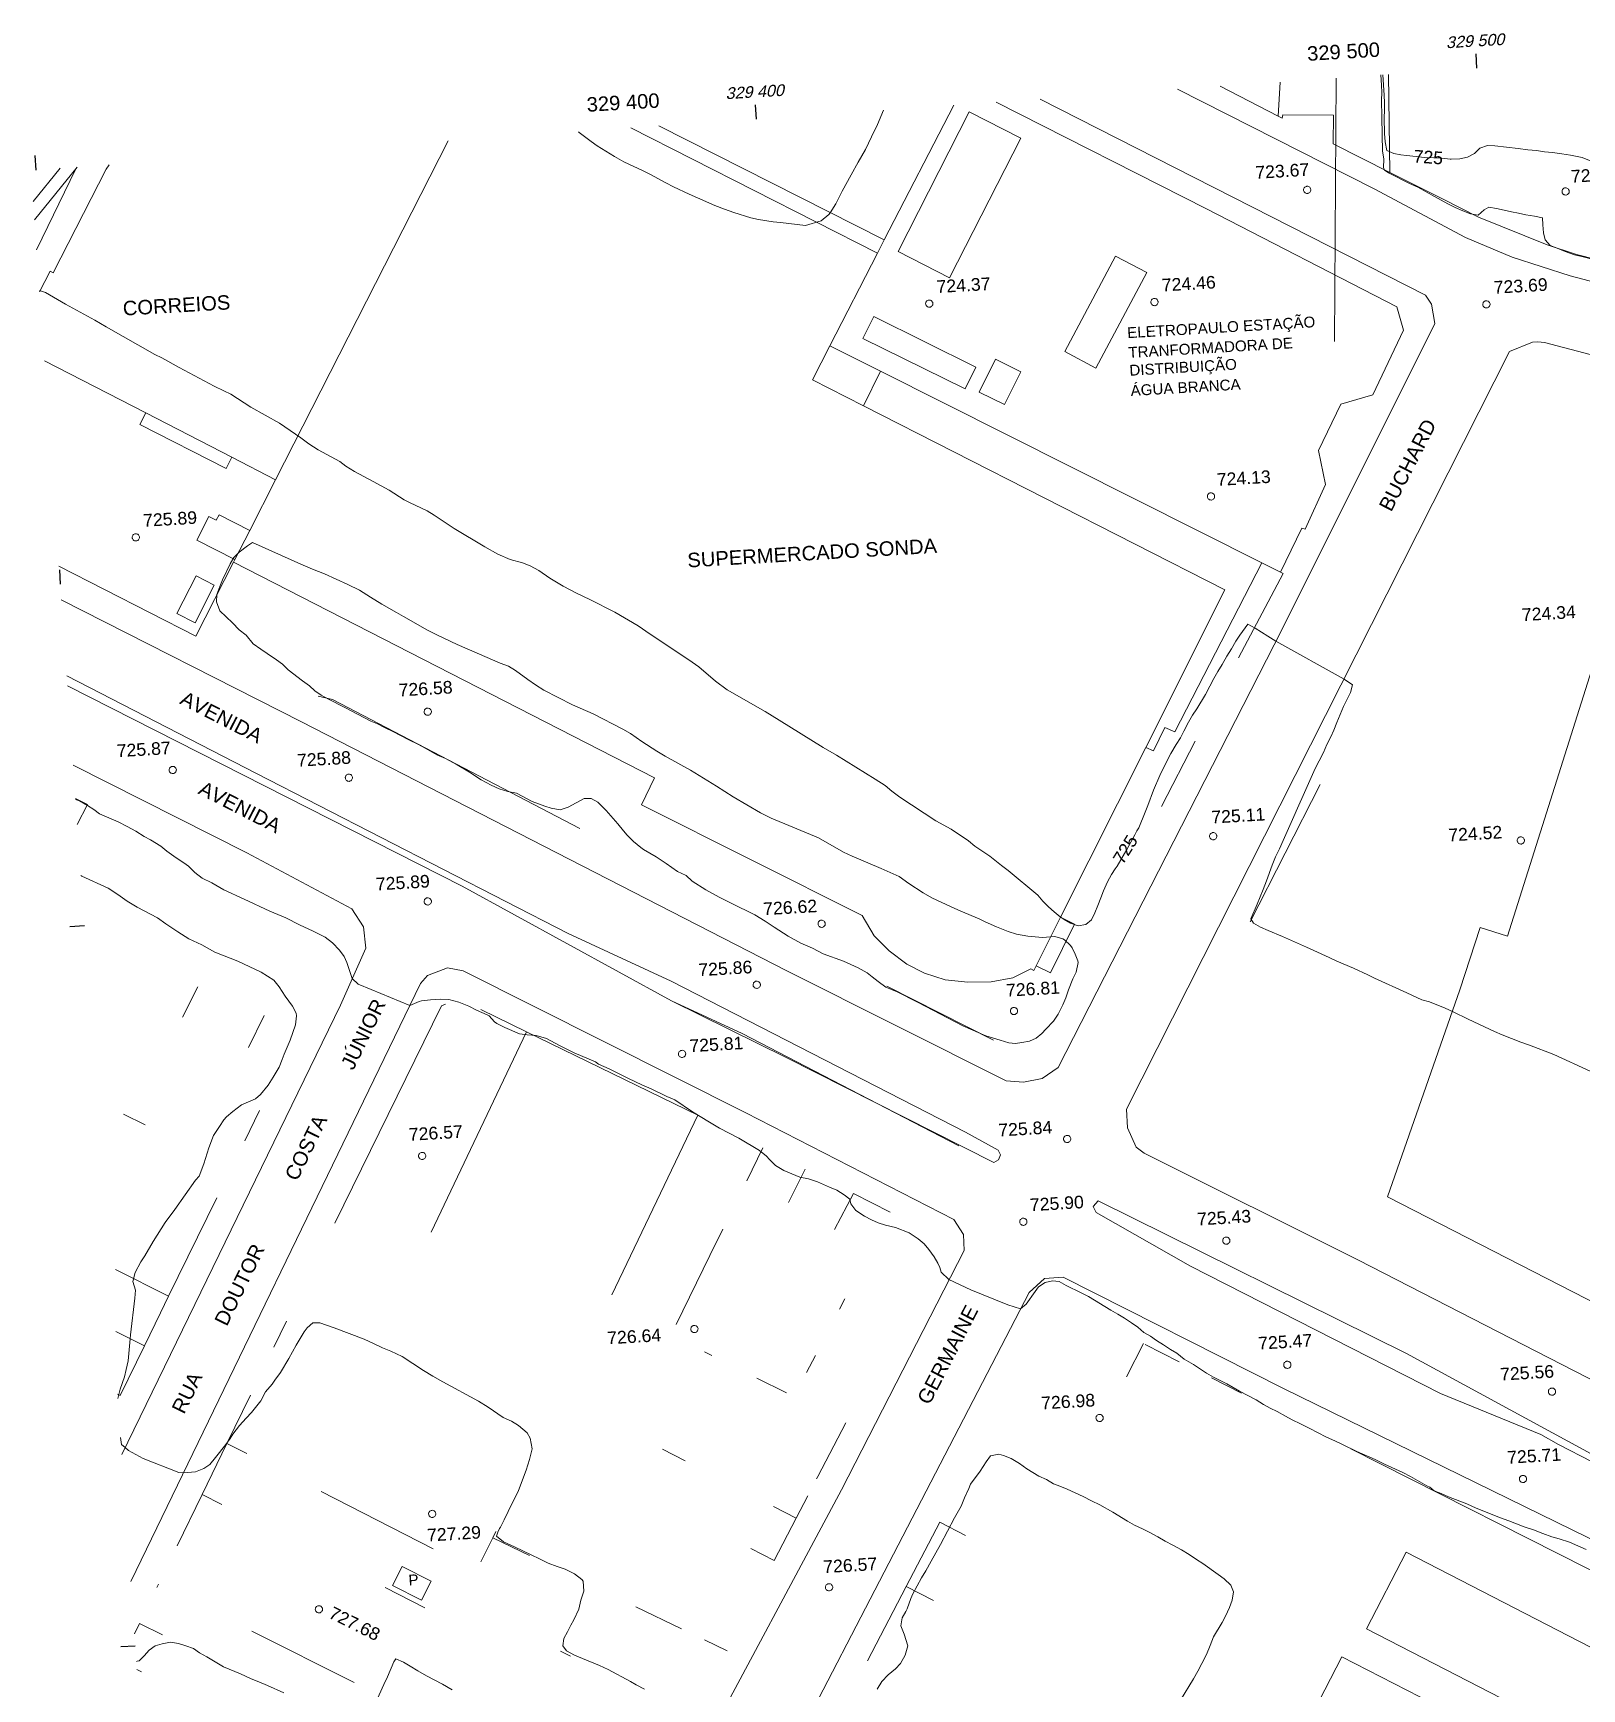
# Model space of a CAD drawing. Header units: metres. Extents: x 329311 to 330425, y 7396637 to 7397287.
# Drawn here: x 329310.6 to 329525.1, y 7397002 to 7397231.3 of the extents above; entities that cross this region are included whole.
import ezdxf
from ezdxf.enums import TextEntityAlignment as Align

# ---------------------------------------------------------------- set-up
doc = ezdxf.new("R2010")
doc.units = ezdxf.units.M
doc.layers.get('0').update_dxf_attribs({"lineweight": 18})
for name, color, linetype, lineweight in [('100_SIST_VIARIO_MEIO_FIO', 8, 'Continuous', 18), ('108_SEP_FIS_CANT_CENT_ILHA', 9, 'Continuous', 18), ('114_VD_PASS_DE_NIVEL', 190, 'Continuous', 18), ('144_P_DUPLA_ASF_TOP', 7, 'Continuous', 18), ('160_P_SIMP_ASF_TOP', 7, 'Continuous', 18), ('206_MURO_E_MURO_ARRIMO', 9, 'Continuous', 18), ('216_EDIF_NOTAVEL', 9, 'Continuous', 18), ('218_EDIF_NOTAVEL_TOP', 7, 'Continuous', 18), ('220_PISCINA_TOP', 4, 'Continuous', 18), ('400_LINHA_ALTA_TENSAO', 54, 'T06', 18), ('404_SUBST_ALTA_TENSAO', 54, 'Continuous', 18), ('406_SUBST_ALTA_TENSAO_TOP', 54, 'Continuous', 18), ('600_CURVA_MESTRA', 9, 'Continuous', 18), ('602_CURVA_MESTRA_TOP', 9, 'Continuous', 18), ('604_CURVA_INTERM', 9, 'Continuous', 18), ('606_PTO_COTADO', 9, 'Continuous', 18), ('608_PTO_COTADO_INTERVIA', 9, 'Continuous', 18), ('624_SEGM_CURVA_MESTRA', 14, 'Continuous', 18), ('902_MALHA_TEXTO_COORD_UTM', 7, 'Continuous', 13)]:
    doc.layers.add(name, color=color, linetype=linetype, lineweight=lineweight)
doc.layers.add('910_COORD_UTM_COR_ALEGRE', color=7, linetype='Continuous')
doc.styles.get("Standard").update_dxf_attribs({"font": 'arial.ttf'})
doc.styles.add('Style-Arial', font='arial.ttf', dxfattribs={"height": 2})
doc.linetypes.add('T06', pattern='A,0.001,-1,[2,SAO_PAULO_1000.SHX,S=0.2,R=0,X=0,Y=0],-1.5,8', length=10.501)

# ---------------------------------------------------------------- blocks, each defined once
blk = doc.blocks.new('SP09')
at = {"color": 0, "linetype": 'Continuous'}
blk.add_lwpolyline([(-0.03, -0.51), (-0.14, -0.49), (-0.24, -0.46), (-0.31, -0.42), (-0.35, -0.39), (-0.42, -0.31), (-0.47, -0.24), (-0.51, -0.15), (-0.52, -0.09), (-0.52, 0.03), (-0.51, 0.11), (-0.48, 0.2), (-0.44, 0.27), (-0.4, 0.33), (-0.32, 0.39), (-0.23, 0.44), (-0.15, 0.48), (-0.1, 0.48), (-0.03, 0.48), (0.08, 0.48), (0.19, 0.44), (0.27, 0.4), (0.35, 0.32), (0.41, 0.23), (0.46, 0.11), (0.48, 0.03), (0.48, -0.03), (0.47, -0.08), (0.44, -0.21), (0.38, -0.3), (0.31, -0.38), (0.23, -0.44), (0.1, -0.49), (0.02, -0.51)], close=True, dxfattribs=at)
blk = doc.blocks.new('SP10')
at = {"color": 0, "linetype": 'Continuous'}
blk.add_lwpolyline([(-0.03, -0.51), (-0.14, -0.49), (-0.24, -0.46), (-0.31, -0.42), (-0.35, -0.39), (-0.42, -0.31), (-0.47, -0.24), (-0.51, -0.15), (-0.52, -0.09), (-0.52, 0.03), (-0.51, 0.11), (-0.48, 0.2), (-0.44, 0.27), (-0.4, 0.33), (-0.32, 0.39), (-0.23, 0.44), (-0.15, 0.48), (-0.1, 0.48), (-0.03, 0.48), (0.08, 0.48), (0.19, 0.44), (0.27, 0.4), (0.35, 0.32), (0.41, 0.23), (0.46, 0.11), (0.48, 0.03), (0.48, -0.03), (0.47, -0.08), (0.44, -0.21), (0.38, -0.3), (0.31, -0.38), (0.23, -0.44), (0.1, -0.49), (0.02, -0.51)], close=True, dxfattribs=at)

msp = doc.modelspace()

# ---------------------------------------------------------------- linework, layer by layer
at = {"layer": '100_SIST_VIARIO_MEIO_FIO'}
for points in [[(329450.086, 7397222.179), (329503.449, 7397194.995), (329504.287, 7397193.762), (329504.706, 7397191.07), (329483.521, 7397148.637), (329452.574, 7397088.042), (329450.333, 7397086.495), (329447.78, 7397085.984), (329445.383, 7397086.182), (329415.005, 7397101.44), (329347.776, 7397135.922), (329314.537, 7397152.805)], [(329656.365, 7397162.646), (329523.464, 7397197.698), (329515.451, 7397200.294), (329508.989, 7397202.988), (329496.336, 7397209.754), (329469.112, 7397223.524)], [(329310.633, 7397208.005), (329314.387, 7397212.584)], [(329311.109, 7397201.277), (329316.547, 7397212.5)], [(329867.574, 7396871.964), (329845.803, 7396883.083), (329774.35, 7396918.953), (329655.803, 7396979.163), (329599.67, 7397007.19), (329494.173, 7397061.336), (329464.496, 7397076.166), (329463.35, 7397077.013), (329462.183, 7397079.682), (329462.049, 7397082.246), (329515.087, 7397187.232), (329518.264, 7397188.524), (329519.012, 7397188.562), (329519.93, 7397188.475)], [(329519.93, 7397188.475), (329758.258, 7397125.823), (329820.862, 7397109.088), (329851.422, 7397100.456)], [(329316.156, 7397129.922), (329340.209, 7397117.771), (329354.757, 7397110.022), (329356.378, 7397107.531), (329356.698, 7397104.578), (329353.174, 7397096.687), (329322.908, 7397034.441)], [(329370.166, 7397101.408), (329368.017, 7397101.842), (329365.259, 7397100.803), (329364.268, 7397099.687), (329324.152, 7397016.862)], [(329326.298, 7396986.519), (329382.389, 7396959.503), (329384.601, 7396959.619), (329386.179, 7396960.768), (329388.84, 7396965.142), (329402.958, 7396992.862), (329422.571, 7397029.542), (329439.562, 7397062.697), (329439.485, 7397064.919), (329438.103, 7397066.971), (329409.324, 7397081.776), (329370.166, 7397101.408)], [(329539.28, 7397016.399), (329483.751, 7397043.591), (329453.258, 7397059.02), (329450.668, 7397058.815), (329448.572, 7397056.883), (329396.718, 7396956.868), (329396.69, 7396954.648), (329397.851, 7396952.755), (329424.647, 7396939.418), (329446.337, 7396929.838), (329449.304, 7396930.66), (329451.539, 7396930.499), (329453.638, 7396929.711), (329455.428, 7396928.36), (329457.084, 7396925.882), (329457.693, 7396922.966), (329457.62, 7396920.968), (329458.187, 7396919.509), (329461.659, 7396917.881), (329462.085, 7396917.956), (329464.625, 7396923.635)]]:
    msp.add_lwpolyline(points, dxfattribs=at)
at = {"layer": '108_SEP_FIS_CANT_CENT_ILHA'}
for points in [[(329315.281, 7397142.281), (329341.586, 7397128.752), (329384.706, 7397106.604), (329398.969, 7397100.013), (329439.744, 7397079.059), (329444.263, 7397076.587), (329444.566, 7397075.92), (329444.325, 7397075.229), (329443.675, 7397074.895), (329414.922, 7397089.42), (329399.011, 7397097.267)], [(329399.011, 7397097.267), (329370.044, 7397113.174), (329315.379, 7397140.904)], [(329399.011, 7397097.267), (329408.815, 7397092.731), (329438.835, 7397077.208)]]:
    msp.add_lwpolyline(points, dxfattribs=at)
msp.add_lwpolyline([(329526.51, 7397033.422), (329626.372, 7396982.501), (329731.831, 7396928.982), (329760.448, 7396913.938), (329787.512, 7396899.162), (329837.951, 7396873.714), (329839.124, 7396873.75), (329839.523, 7396874.497), (329838.142, 7396876.155), (329775.818, 7396908.153), (329751.91, 7396919.765), (329626.083, 7396983.651), (329527.381, 7397033.982), (329500.802, 7397048.433), (329458.108, 7397069.588), (329457.401, 7397068.783), (329457.811, 7397067.969), (329470.875, 7397060.501), (329505.52, 7397042.89), (329519.416, 7397037.192), (329521.844, 7397035.836)], close=True, dxfattribs=at)
at = {"layer": '114_VD_PASS_DE_NIVEL'}
msp.add_lwpolyline([(329310.815, 7397205.429), (329316.751, 7397212.751)], dxfattribs=at)
at = {"layer": '206_MURO_E_MURO_ARRIMO'}
for p, q in [((329483.045, 7397219.808), (329475.006, 7397223.941)), ((329473.096, 7397206.951), (329443.999, 7397221.748)), ((329483.682, 7397219.999), (329483.588, 7397219.528)), ((329490.703, 7397219.935), (329483.682, 7397219.999)), ((329490.649, 7397215.981), (329490.703, 7397219.935)), ((329483.588, 7397219.528), (329483.045, 7397219.808)), ((329498.517, 7397212.016), (329490.649, 7397215.981)), ((329505.889, 7397208.302), (329498.517, 7397212.016)), ((329499.477, 7397193.403), (329473.096, 7397206.951)), ((329510.796, 7397205.795), (329505.889, 7397208.302)), ((329520.266, 7397201.971), (329510.796, 7397205.795)), ((329524.337, 7397200.629), (329520.266, 7397201.971)), ((329538.241, 7397197.072), (329524.337, 7397200.629)), ((329500.375, 7397190.154), (329499.477, 7397193.403)), ((329496.152, 7397181.2), (329500.375, 7397190.154)), ((329491.707, 7397179.925), (329496.152, 7397181.2)), ((329488.639, 7397173.501), (329491.707, 7397179.925)), ((329489.61, 7397168.785), (329488.639, 7397173.501)), ((329486.768, 7397162.589), (329489.61, 7397168.785)), ((329483.365, 7397156.654), (329486.315, 7397162.729)), ((329486.315, 7397162.729), (329486.768, 7397162.589)), ((329314.206, 7397157.49), (329333.16, 7397147.779)), ((329477.533, 7397144.776), (329483.715, 7397156.461)), ((329483.715, 7397156.461), (329483.365, 7397156.654)), ((329352.109, 7397139.02), (329350.098, 7397139.492)), ((329386.342, 7397121.146), (329352.109, 7397139.02)), ((329466.874, 7397124.194), (329471.519, 7397133.224)), ((329479.175, 7397108.219), (329488.837, 7397127.247)), ((329318.145, 7397124.444), (329316.483, 7397125.289)), ((329428.847, 7397099.313), (329443.606, 7397091.826)), ((329367.196, 7397096.585), (329352.404, 7397066.491)), ((329367.726, 7397096.823), (329367.196, 7397096.585)), ((329378.967, 7397092.992), (329372.624, 7397096.084)), ((329402.67, 7397081.439), (329378.967, 7397092.992)), ((329339.931, 7397077.881), (329341.997, 7397082.1)), ((329329.389, 7397056.348), (329336.066, 7397069.986)), ((329424.226, 7397070.6), (329429.298, 7397068.016)), ((329328.273, 7397054.068), (329329.389, 7397056.348)), ((329326.044, 7397049.476), (329328.273, 7397054.068)), ((329345.719, 7397052.89), (329343.955, 7397049.302)), ((329322.7, 7397042.59), (329326.044, 7397049.476)), ((329464.614, 7397049.681), (329469.326, 7397047.291)), ((329473.783, 7397045.031), (329477.963, 7397042.911)), ((329340.726, 7397042.663), (329337.471, 7397035.971)), ((329423.168, 7397038.841), (329419.298, 7397031.372)), ((329337.471, 7397035.971), (329334.038, 7397028.912)), ((329493.099, 7397035.236), (329537.606, 7397012.668)), ((329419.298, 7397031.372), (329419.127, 7397031.042)), ((329334.038, 7397028.912), (329330.572, 7397021.786)), ((329417.921, 7397028.727), (329416.295, 7397025.604)), ((329416.295, 7397025.604), (329413.243, 7397019.745)), ((329436.201, 7397025.072), (329431.535, 7397016.134)), ((329327.999, 7397016.495), (329327.764, 7397016.012)), ((329431.535, 7397016.134), (329426.173, 7397005.863)), ((329325.363, 7397011.042), (329324.664, 7397009.618))]:
    msp.add_line(p, q, dxfattribs=at)
for points in [[(329483.305, 7397224.527), (329483.045, 7397219.808)], [(329498.303, 7397225.587), (329498.517, 7397212.016)], [(329428.497, 7397202.659), (329438.141, 7397221.334)], [(329427.563, 7397200.85), (329428.497, 7397202.659)], [(329333.16, 7397147.779), (329338.385, 7397158.034)], [(329483.365, 7397156.654), (329480.786, 7397157.95)], [(329318.145, 7397124.444), (329316.736, 7397121.718)], [(329331.309, 7397095.026), (329333.423, 7397099.219)], [(329342.64, 7397095.259), (329340.477, 7397090.805)], [(329378.967, 7397092.992), (329365.742, 7397065.234)], [(329326.163, 7397080.107), (329323.161, 7397081.574)], [(329390.774, 7397056.536), (329402.67, 7397081.439)], [(329409.438, 7397072.342), (329411.685, 7397076.906)], [(329415.211, 7397069.339), (329417.525, 7397073.97)], [(329421.605, 7397065.588), (329424.226, 7397070.6)], [(329399.656, 7397052.42), (329404.339, 7397061.984), (329406.137, 7397065.636)], [(329329.389, 7397056.348), (329322.019, 7397060.06)], [(329422.299, 7397054.578), (329423.036, 7397055.994)], [(329326.044, 7397049.476), (329322.093, 7397051.465)], [(329403.59, 7397048.663), (329404.624, 7397048.145)], [(329417.718, 7397045.783), (329418.961, 7397048.169)], [(329462.041, 7397045.189), (329464.373, 7397049.8)], [(329410.851, 7397045.02), (329414.935, 7397042.971)], [(329322.319, 7397042.779), (329322.7, 7397042.59)], [(329340.226, 7397034.564), (329337.471, 7397035.971)], [(329400.938, 7397033.543), (329397.8, 7397035.166)], [(329336.751, 7397027.531), (329334.038, 7397028.912)], [(329366.035, 7397021.388), (329350.53, 7397029.304)], [(329416.295, 7397025.604), (329413.13, 7397027.24)], [(329439.749, 7397023.2), (329436.201, 7397025.072)], [(329374.278, 7397022.905), (329372.643, 7397019.572)], [(329374.278, 7397022.905), (329374.702, 7397023.769)], [(329379.362, 7397020.449), (329374.278, 7397022.905)], [(329413.243, 7397019.745), (329410.032, 7397021.402)], [(329364.895, 7397013.207), (329359.367, 7397016.02)], [(329431.535, 7397016.134), (329435.302, 7397014.202)], [(329394.068, 7397013.346), (329400.396, 7397010.289)], [(329325.363, 7397011.042), (329328.569, 7397009.451)], [(329340.931, 7397009.971), (329355.081, 7397002.832)], [(329385.045, 7397006.502), (329383.674, 7397007.173)], [(329403.58, 7397008.75), (329406.732, 7397007.228)], [(329325.63, 7397004.335), (329325.016, 7397004.641)]]:
    msp.add_lwpolyline(points, dxfattribs=at)
at = {"layer": '216_EDIF_NOTAVEL'}
for points in [[(329397.289, 7397218.445), (329428.497, 7397202.659), (329427.563, 7397200.85), (329393.419, 7397218.172)], [(329425.63, 7397179.692), (329418.566, 7397183.293), (329420.931, 7397188.009), (329427.563, 7397200.85), (329393.419, 7397218.172)], [(329368.114, 7397216.383), (329344.194, 7397169.436), (329338.127, 7397172.563), (329326.228, 7397178.696), (329312.194, 7397185.929)], [(329368.114, 7397216.383), (329344.194, 7397169.436), (329340.625, 7397162.431), (329338.564, 7397158.386), (329338.385, 7397158.034), (329396.678, 7397128.137), (329394.873, 7397124.434), (329425.42, 7397109.088), (329427.07, 7397106.26), (329429.166, 7397104.18), (329431.607, 7397102.37), (329434.057, 7397101.083), (329436.934, 7397100.191), (329440.05, 7397099.854), (329443.272, 7397099.913), (329446.314, 7397100.474), (329448.796, 7397101.702), (329449.179, 7397101.484), (329449.505, 7397102.133), (329452.885, 7397108.863), (329464.696, 7397132.382), (329475.65, 7397154.196), (329425.63, 7397179.692)], [(329311.519, 7397195.485), (329312.985, 7397198.358), (329313.431, 7397198.094), (329320.746, 7397212.48), (329321.157, 7397213.063)], [(329538.587, 7397049.412), (329498.175, 7397070.117), (329508.191, 7397098.812), (329511.019, 7397107.409), (329514.803, 7397106.247), (329533.244, 7397164.614)]]:
    msp.add_lwpolyline(points, dxfattribs=at)
for points in [[(329420.931, 7397188.009), (329418.566, 7397183.293), (329425.63, 7397179.692), (329427.954, 7397184.482)], [(329464.696, 7397132.382), (329465.776, 7397131.895), (329467.328, 7397135.142), (329468.727, 7397134.513), (329480.786, 7397157.95), (329427.954, 7397184.482), (329425.63, 7397179.692), (329475.65, 7397154.196)], [(329326.228, 7397178.696), (329338.127, 7397172.563), (329337.348, 7397171.026), (329325.419, 7397177.104)], [(329340.625, 7397162.431), (329338.564, 7397158.386), (329333.287, 7397161.079), (329334.965, 7397164.374), (329335.988, 7397163.853), (329336.375, 7397164.597)], [(329333.208, 7397156.136), (329330.55, 7397150.93), (329333.07, 7397149.647), (329335.718, 7397154.852)], [(329452.885, 7397108.863), (329449.505, 7397102.133), (329451.522, 7397101.162), (329454.851, 7397107.91)], [(329500.74, 7397020.896), (329495.278, 7397010.29), (329537.303, 7396988.647), (329542.765, 7396999.253)], [(329491.84, 7397006.393), (329486.377, 7396995.727), (329529.611, 7396973.58), (329535.075, 7396984.245)]]:
    msp.add_lwpolyline(points, close=True, dxfattribs=at)
at = {"layer": '220_PISCINA_TOP'}
msp.add_lwpolyline([(329364.392, 7397014.247), (329360.406, 7397016.276), (329361.752, 7397018.93), (329365.739, 7397016.891)], close=True, dxfattribs=at)
at = {"layer": '400_LINHA_ALTA_TENSAO'}
msp.add_lwpolyline([(329490.819, 7397188.573), (329491.062, 7397225.076)], dxfattribs=at)
at = {"layer": '404_SUBST_ALTA_TENSAO'}
for points in [[(329440.257, 7397220.402), (329447.39, 7397216.772), (329437.544, 7397197.427), (329430.411, 7397201.057)], [(329440.257, 7397220.402), (329447.39, 7397216.772), (329437.544, 7397197.427), (329430.411, 7397201.057)], [(329460.527, 7397200.423), (329464.835, 7397198.133), (329457.804, 7397184.9), (329453.496, 7397187.19)], [(329460.527, 7397200.423), (329464.835, 7397198.133), (329457.804, 7397184.9), (329453.496, 7397187.19)], [(329427.027, 7397192.036), (329425.537, 7397189.024), (329439.68, 7397182.023), (329441.171, 7397185.035)], [(329427.027, 7397192.036), (329425.537, 7397189.024), (329439.68, 7397182.023), (329441.171, 7397185.035)], [(329443.882, 7397186.154), (329441.627, 7397181.597), (329445.146, 7397179.854), (329447.402, 7397184.411)], [(329443.882, 7397186.154), (329441.627, 7397181.597), (329445.146, 7397179.854), (329447.402, 7397184.411)]]:
    msp.add_lwpolyline(points, close=True, dxfattribs=at)
at = {"layer": '600_CURVA_MESTRA', "elevation": 725}
for points in [[(329497.526, 7397225.533), (329497.693, 7397222.723), (329497.756, 7397221.66), (329497.78, 7397220.62), (329497.711, 7397219.585), (329497.775, 7397217.398), (329497.851, 7397216.259), (329498.071, 7397215.067), (329499.038, 7397214.623), (329500.029, 7397214.457), (329500.8, 7397214.377)], [(329506.848, 7397213.873), (329506.969, 7397213.862), (329508.197, 7397213.894), (329509.261, 7397214.128), (329510.242, 7397214.645), (329510.949, 7397215.392), (329512, 7397215.744), (329513.045, 7397215.709), (329516.286, 7397215.335), (329517.626, 7397215.16), (329518.81, 7397215.071), (329519.909, 7397214.887), (329521.036, 7397214.762), (329522.306, 7397214.6), (329523.532, 7397214.396), (329525.149, 7397214.06), (329526.355, 7397213.554), (329526.948, 7397213.066)], [(329311.507, 7397195.651), (329312.33, 7397195.364), (329315.12, 7397193.756), (329319.167, 7397191.55), (329320.764, 7397190.623), (329327.491, 7397186.793), (329328.46, 7397186.339), (329330.844, 7397184.977), (329335.725, 7397182.39), (329337.044, 7397181.777), (329338.024, 7397181.294), (329340.765, 7397179.482), (329344.771, 7397177.304), (329347.698, 7397175.233), (329348.797, 7397174.426), (329350.089, 7397173.581), (329353.098, 7397171.986), (329353.949, 7397171.315), (329355.125, 7397170.583), (329357.709, 7397169.223), (329359.934, 7397168.012), (329362.007, 7397166.671), (329362.752, 7397166.275), (329365.184, 7397165.126), (329366.15, 7397164.532), (329368.912, 7397162.711), (329373.18, 7397160.158), (329374.962, 7397159.162), (329376.699, 7397158.423), (329378.41, 7397157.943), (329379.457, 7397157.514), (329380.637, 7397156.862), (329382.201, 7397155.832), (329384.019, 7397154.728), (329385.891, 7397153.736), (329387.704, 7397152.881), (329391.176, 7397151.093), (329394.412, 7397149.22), (329396.082, 7397148.067), (329401.441, 7397144.516), (329402.801, 7397143.545), (329405.111, 7397141.567), (329406.757, 7397140.332), (329411.982, 7397137.335), (329413.926, 7397136.147), (329420.009, 7397132.369), (329421.885, 7397131.308), (329427.249, 7397127.998), (329428.625, 7397127.088), (329429.552, 7397126.321), (329430.624, 7397125.473), (329435.625, 7397122.212), (329437.777, 7397121.036), (329440.147, 7397119.413), (329441.041, 7397118.695), (329443.127, 7397117.295), (329444.744, 7397116.038), (329445.667, 7397115.341), (329449.777, 7397111.898), (329450.446, 7397111.086), (329451.254, 7397110.292), (329451.995, 7397109.614), (329452.838, 7397108.913), (329453.383, 7397108.543), (329454.28, 7397108.007), (329455.336, 7397107.662), (329456.402, 7397107.863), (329457.177, 7397108.51), (329457.646, 7397109.472), (329458.071, 7397110.493), (329458.458, 7397111.538), (329458.85, 7397112.518), (329459.388, 7397113.745), (329459.941, 7397114.793), (329460.474, 7397115.538)], [(329463.485, 7397120.812), (329463.723, 7397121.249), (329464.623, 7397123.384), (329465.008, 7397124.33), (329465.793, 7397126.453), (329466.633, 7397128.468), (329467.11, 7397129.444), (329468.182, 7397131.531), (329468.912, 7397132.774), (329469.524, 7397133.706), (329469.949, 7397134.646), (329470.622, 7397135.884), (329471.184, 7397136.817), (329471.774, 7397137.725), (329472.971, 7397139.721), (329473.58, 7397140.839), (329474.117, 7397141.913), (329474.664, 7397142.88), (329475.272, 7397143.877), (329475.921, 7397145.034), (329476.55, 7397146.021), (329477.193, 7397147.089), (329477.748, 7397147.93), (329478.83, 7397149.423), (329479.871, 7397148.882), (329480.725, 7397148.318), (329481.604, 7397147.768), (329482.721, 7397147.082), (329492.153, 7397141.808), (329493.315, 7397141.025), (329493.028, 7397139.966), (329492.073, 7397138.049), (329491.139, 7397135.824), (329490.729, 7397134.76), (329490.325, 7397133.827), (329489.793, 7397132.773), (329489.298, 7397131.683), (329488.718, 7397130.526), (329488.139, 7397129.453), (329486.692, 7397126.107), (329485.699, 7397123.978), (329485.218, 7397122.819), (329483.705, 7397119.482), (329483.223, 7397118.306), (329482.672, 7397117.206), (329482.196, 7397116.064), (329481.422, 7397113.896), (329480.971, 7397112.687), (329480.147, 7397110.644), (329479.25, 7397108.614), (329479.62, 7397108.05), (329480.589, 7397107.462), (329481.649, 7397106.996), (329483.612, 7397106.191), (329486.945, 7397104.705), (329487.974, 7397104.255), (329490.109, 7397103.254), (329491.149, 7397102.776), (329493.472, 7397101.814), (329495.463, 7397100.88), (329496.391, 7397100.423), (329500.848, 7397098.362), (329502.934, 7397097.389), (329504.009, 7397097.14), (329506.141, 7397096.25), (329507.278, 7397095.737), (329509.353, 7397094.721), (329511.617, 7397093.674), (329513.003, 7397093.028), (329514.059, 7397092.578), (329516.632, 7397091.553), (329517.822, 7397091.128), (329521.2, 7397089.838), (329526.227, 7397087.535)]]:
    msp.add_lwpolyline(points, dxfattribs=at)
at = {"layer": '604_CURVA_INTERM', "elevation": 724}
msp.add_lwpolyline([(329497.248, 7397225.513), (329497.323, 7397224.105), (329497.366, 7397223.1), (329497.339, 7397222.006), (329497.387, 7397219.697), (329497.413, 7397217.173), (329497.5, 7397215.002), (329497.652, 7397213.85), (329497.622, 7397212.713), (329497.735, 7397212.314), (329498.293, 7397211.977), (329501.228, 7397210.484), (329502.378, 7397209.958), (329503.513, 7397209.349), (329504.668, 7397208.681), (329506.541, 7397207.686), (329507.565, 7397207.168), (329508.582, 7397206.694), (329509.646, 7397206.275), (329510.723, 7397206.106), (329511.553, 7397206.85), (329512.192, 7397207.182), (329513.253, 7397207.006), (329514.339, 7397206.793), (329515.334, 7397206.562), (329516.322, 7397206.37), (329517.345, 7397206.147), (329518.545, 7397205.947), (329519.621, 7397205.737), (329519.666, 7397204.733), (329519.768, 7397203.648), (329520.008, 7397202.666), (329520.691, 7397201.891), (329521.648, 7397201.501), (329522.795, 7397201.061), (329524.056, 7397200.622), (329525.067, 7397200.378), (329530.685, 7397198.916)], dxfattribs=at)
at = {"layer": '604_CURVA_INTERM', "flags": 128}
for points, elevation in [([(329428.368, 7397220.643), (329427.547, 7397218.673), (329426.737, 7397216.953), (329425.87, 7397215.178), (329424.86, 7397213.456), (329423.913, 7397211.677), (329422.663, 7397209.429), (329422.173, 7397208.399), (329421.766, 7397207.664), (329421.017, 7397206.437), (329420.82, 7397206.205), (329419.742, 7397205.29), (329417.604, 7397204.683), (329414.115, 7397205.068), (329413.096, 7397205.188), (329411.074, 7397205.5), (329410.009, 7397205.727), (329407.642, 7397206.459), (329406.352, 7397206.934), (329405.049, 7397207.448), (329402.612, 7397208.516), (329401.482, 7397208.991), (329399.318, 7397210.015), (329398.262, 7397210.594), (329396.142, 7397211.721), (329395.089, 7397212.25), (329392.441, 7397213.496), (329391.157, 7397214.201), (329388.724, 7397215.711), (329387.898, 7397216.293), (329386.261, 7397217.549), (329386.15, 7397217.658)], 724), ([(329316.491, 7397125.18), (329317.037, 7397124.959), (329318.167, 7397124.305), (329319.02, 7397123.774), (329319.847, 7397123.172), (329322.387, 7397122.049), (329323.657, 7397121.413), (329324.847, 7397120.772), (329326.002, 7397120.039), (329326.892, 7397119.56), (329328.314, 7397118.713), (329329.167, 7397118.012), (329330.13, 7397117.307), (329331.831, 7397116.156), (329332.146, 7397115.914), (329333.028, 7397115.054), (329334.046, 7397114.273), (329335.387, 7397113.621), (329337.058, 7397112.627), (329339.878, 7397111.351), (329343.393, 7397109.676), (329345.621, 7397108.755), (329347.521, 7397107.795), (329349.427, 7397106.906), (329351.058, 7397106.081), (329352.106, 7397105.301), (329353.077, 7397104.287), (329353.71, 7397103.413), (329354.089, 7397102.593), (329354.81, 7397100.35), (329355.652, 7397099.589), (329357.422, 7397098.85), (329362.791, 7397096.636), (329364.086, 7397097.173), (329364.431, 7397097.264), (329365.674, 7397097.407), (329367.061, 7397097.509), (329368.215, 7397097.477), (329369.57, 7397097.086), (329370.985, 7397096.528), (329372.009, 7397095.998), (329373.509, 7397095.355), (329373.768, 7397095.21), (329374.529, 7397094.364), (329374.842, 7397094.152), (329375.949, 7397093.556), (329377.984, 7397092.684), (329379.042, 7397092.576), (329380.3, 7397092.49), (329381.728, 7397092.044), (329383.507, 7397091.097), (329385.552, 7397090.056), (329388.491, 7397088.806), (329388.938, 7397088.522), (329390.391, 7397087.837), (329392.96, 7397086.576), (329395.031, 7397085.596), (329396.224, 7397085.076), (329398.38, 7397084.021), (329399.51, 7397083.547), (329401.92, 7397081.916), (329404.299, 7397080.483), (329405.661, 7397079.642), (329408.367, 7397078.259), (329411.222, 7397076.555), (329412.19, 7397075.77), (329412.608, 7397075.304), (329413.42, 7397074.45), (329414.593, 7397073.758), (329416.79, 7397072.846), (329417.985, 7397072.636), (329419.263, 7397072.191), (329420.89, 7397071.445), (329421.915, 7397071.045), (329422.955, 7397070.405), (329423.732, 7397069.8), (329423.84, 7397069.165), (329424.576, 7397068.237), (329425.775, 7397067.436), (329426.737, 7397066.922), (329427.652, 7397066.515), (329428.662, 7397066.204), (329430.045, 7397065.855), (329431.932, 7397065.125), (329433.173, 7397064.297), (329434.005, 7397063.594), (329434.662, 7397062.832), (329435.393, 7397061.813), (329435.896, 7397060.931), (329436.181, 7397060.347), (329436.389, 7397059.698), (329437.435, 7397058.654), (329440.492, 7397057.22), (329445.62, 7397055.166), (329447.332, 7397054.622), (329448.162, 7397055.244), (329449.391, 7397056.989), (329449.852, 7397057.678), (329450.789, 7397058.254), (329451.808, 7397058.474), (329452.695, 7397058.377), (329453.696, 7397057.851), (329455.775, 7397056.838), (329456.792, 7397056.306), (329459.885, 7397054.431), (329460.834, 7397053.875), (329461.762, 7397053.296), (329462.73, 7397052.667), (329463.615, 7397052.058), (329464.441, 7397051.345), (329465.348, 7397050.826), (329466.202, 7397050.227), (329467.144, 7397049.639), (329468.105, 7397048.985), (329468.994, 7397048.456), (329470.022, 7397047.655), (329471.305, 7397046.891), (329473.132, 7397045.688), (329474.089, 7397045.158), (329475.914, 7397044.211), (329477.664, 7397043.194), (329479.979, 7397041.986), (329480.996, 7397041.341), (329481.913, 7397040.867), (329482.875, 7397040.394), (329484.035, 7397039.757), (329484.99, 7397039.255), (329486.149, 7397038.702), (329487.439, 7397038.033), (329488.475, 7397037.475), (329489.735, 7397036.841), (329490.897, 7397036.345), (329491.945, 7397035.8), (329493.917, 7397034.87), (329496.488, 7397033.724), (329497.736, 7397033.09), (329500.302, 7397031.926), (329501.355, 7397031.394), (329503.638, 7397030.112), (329504.021, 7397029.917), (329504.656, 7397029.403), (329505.583, 7397029.018), (329506.638, 7397028.556), (329509.176, 7397027.6), (329510.464, 7397026.981), (329513.825, 7397025.655), (329514.967, 7397025.241), (329517.102, 7397024.423), (329518.405, 7397024.004), (329519.688, 7397023.494), (329520.924, 7397023.045), (329521.939, 7397022.767), (329523.375, 7397022.276), (329525.668, 7397021.289)], 726), ([(329317.238, 7397114.609), (329317.382, 7397114.521), (329321.036, 7397112.864), (329322.359, 7397112), (329323.656, 7397111.085), (329325.046, 7397110.266), (329326.877, 7397109.292), (329327.851, 7397108.748), (329328.991, 7397107.924), (329330.658, 7397106.83), (329332.198, 7397105.859), (329334.009, 7397105.045), (329334.727, 7397104.606), (329335.802, 7397104.028), (329338.994, 7397102.744), (329342.229, 7397101.222), (329343.966, 7397100.143), (329344.7, 7397099.234), (329345.539, 7397097.922), (329346.562, 7397096.539), (329347.06, 7397095.577), (329347.103, 7397095.189), (329346.946, 7397093.938), (329346.221, 7397091.801), (329345.383, 7397089.878), (329345.135, 7397089.153), (329344.698, 7397088.075), (329343.888, 7397086.685), (329343.172, 7397085.591), (329342.105, 7397084.316), (329341.44, 7397083.705), (329339.507, 7397082.85), (329338.277, 7397081.956), (329337.421, 7397081.194), (329337.044, 7397080.781), (329336.457, 7397079.875), (329335.59, 7397078.612), (329334.949, 7397076.911), (329334.279, 7397074.688), (329333.646, 7397073.008), (329333.11, 7397072.415), (329330.254, 7397068.37), (329328.898, 7397066.557), (329327.269, 7397063.956), (329326.084, 7397061.963), (329325.532, 7397061.129), (329324.769, 7397059.641), (329324.442, 7397058.38), (329324.803, 7397057.199), (329324.697, 7397056.101), (329324.116, 7397051.008), (329324.089, 7397050.455), (329323.778, 7397047.402), (329323.538, 7397046.205), (329323.268, 7397045.188), (329322.706, 7397043.502), (329322.361, 7397042.185)], 727), ([(329322.742, 7397036.793), (329322.888, 7397035.839), (329323.372, 7397035.394), (329323.83, 7397034.973), (329325.848, 7397033.88), (329330.832, 7397031.93), (329331.427, 7397031.882), (329333.1, 7397032.024), (329334.284, 7397032.505), (329335.084, 7397033.033), (329335.907, 7397034.033), (329337.303, 7397035.828), (329337.916, 7397036.656), (329338.28, 7397037.269), (329339.202, 7397038.455), (329340.115, 7397039.45), (329340.889, 7397040.247), (329342.186, 7397041.867), (329342.833, 7397043.127), (329343.734, 7397044.162), (329344.121, 7397044.726), (329344.909, 7397045.804), (329346.038, 7397047.714), (329347.07, 7397049.578), (329348.174, 7397051.416), (329348.561, 7397051.98), (329349.373, 7397052.659), (329350.334, 7397052.665), (329352.318, 7397051.981), (329356.469, 7397050.393), (329357.744, 7397049.827), (329359.021, 7397049.231), (329360.142, 7397048.747), (329361.719, 7397047.988), (329364.678, 7397046.069), (329365.977, 7397045.274), (329367.366, 7397044.485), (329372.322, 7397041.812), (329373.661, 7397041.01), (329375.74, 7397039.57), (329376.871, 7397039.065), (329377.839, 7397038.461), (329379.051, 7397037.441), (329379.464, 7397036.714), (329379.744, 7397035.208), (329379.349, 7397033.752), (329378.887, 7397032.242), (329377.831, 7397029.435), (329376.398, 7397026.546), (329375.865, 7397025.402), (329375.335, 7397024.359), (329375.216, 7397024.172), (329374.965, 7397023.676), (329374.787, 7397023.125), (329375.786, 7397022.322), (329377.298, 7397021.65), (329380.751, 7397020.001), (329381.961, 7397019.361), (329383.178, 7397018.942), (329384.284, 7397018.537), (329385.604, 7397017.903), (329386.632, 7397017.112), (329386.785, 7397016.891), (329386.876, 7397015.524), (329386.491, 7397014.239), (329386.202, 7397013.02), (329385.498, 7397011.546), (329385.101, 7397010.801), (329384.644, 7397009.883), (329384.109, 7397008.94), (329383.988, 7397007.931), (329384.489, 7397007.249), (329385.606, 7397006.654), (329386.727, 7397006.159), (329389.047, 7397005.224), (329390.242, 7397004.653), (329393.355, 7397002.994), (329394.115, 7397002.518), (329395.302, 7397001.927)], 727), ([(329427.528, 7397001.916), (329428.147, 7397002.974), (329429.012, 7397003.937), (329430.046, 7397004.749), (329430.744, 7397005.481), (329431.387, 7397006.641), (329431.74, 7397007.954), (329431.236, 7397009.537), (329430.796, 7397010.703), (329430.971, 7397011.816), (329431.48, 7397012.697), (329431.678, 7397013.08), (329432.185, 7397014.502), (329432.439, 7397015.118), (329433.648, 7397017.373), (329434.233, 7397018.329), (329434.975, 7397019.675), (329436.272, 7397021.966), (329438.227, 7397025.667), (329439.133, 7397027.293), (329439.588, 7397028.422), (329440.181, 7397029.739), (329440.427, 7397030.325), (329441.752, 7397032.136), (329442.597, 7397033.438), (329443.2, 7397034.255), (329444.338, 7397034.493), (329445.01, 7397034.302), (329446.068, 7397033.864), (329447.201, 7397033.169), (329448.224, 7397032.468), (329449.877, 7397031.444), (329450.968, 7397030.957), (329451.943, 7397030.384), (329452.815, 7397030.044), (329453.794, 7397029.613), (329454.929, 7397029.144), (329456.026, 7397028.628), (329457.203, 7397028.018), (329458.319, 7397027.48), (329460.154, 7397026.446), (329462.187, 7397025.187), (329463.118, 7397024.669), (329464.261, 7397024.135), (329465.28, 7397023.632), (329466.366, 7397023.039), (329467.398, 7397022.444), (329468.463, 7397021.885), (329469.635, 7397021.235), (329470.721, 7397020.568), (329471.703, 7397019.904), (329472.605, 7397019.319), (329474.724, 7397017.791), (329475.559, 7397017.217), (329476.465, 7397016.349), (329476.863, 7397015.4), (329476.657, 7397014.264), (329476.298, 7397013.261), (329475.756, 7397012.057), (329475.26, 7397011.162), (329474.089, 7397009.186), (329473.629, 7397007.974), (329473.092, 7397006.714), (329472.48, 7397005.479), (329471.895, 7397004.412), (329471.288, 7397003.363), (329469.518, 7397000.415)], 727), ([(329345.365, 7397001.414), (329343.091, 7397002.441), (329341.9, 7397002.932), (329340.803, 7397003.348), (329339.37, 7397004.045), (329337.007, 7397005.047), (329334.671, 7397006.432), (329333.678, 7397006.965), (329332.822, 7397007.555), (329331.786, 7397007.955), (329330.776, 7397008.266), (329329.664, 7397008.441), (329328.515, 7397008.223), (329327.539, 7397007.955), (329326.704, 7397007.334), (329326.018, 7397006.563), (329325.299, 7397005.849), (329325.052, 7397005.794), (329324.937, 7397005.75)], 728), ([(329368.652, 7397001.816), (329367.312, 7397002.619), (329365.099, 7397003.801), (329363.907, 7397004.471), (329362.837, 7397005.13), (329361.903, 7397005.665), (329360.865, 7397006.125), (329360.578, 7397005.717), (329359.699, 7397003.632), (329359.18, 7397002.59), (329358.119, 7397000.203)], 728)]:
    msp.add_lwpolyline(points, dxfattribs=dict(at, elevation=elevation))
at = {"layer": '604_CURVA_INTERM', "elevation": 726, "flags": 128}
msp.add_lwpolyline([(329445.755, 7397091.445), (329444.542, 7397091.804), (329442.571, 7397092.439), (329439.365, 7397093.793), (329436.274, 7397095.423), (329433.072, 7397097.068), (329430.291, 7397098.516), (329428.699, 7397099.184), (329427.652, 7397099.953), (329426.832, 7397100.616), (329426.13, 7397101.136), (329424.886, 7397101.844), (329422.848, 7397102.765), (329420.053, 7397103.792), (329418.546, 7397104.545), (329416.94, 7397105.271), (329415.202, 7397106.211), (329413.234, 7397107.477), (329412.002, 7397108.326), (329410.587, 7397109.204), (329407.287, 7397110.812), (329405.645, 7397111.637), (329403.783, 7397112.639), (329401.888, 7397113.859), (329401.052, 7397114.611), (329399.865, 7397115.203), (329398.297, 7397116.312), (329396.901, 7397117.221), (329395.168, 7397118.241), (329394.771, 7397118.518), (329393.762, 7397119.32), (329392.888, 7397120.21), (329392.372, 7397120.811), (329391.594, 7397121.767), (329389.972, 7397123.624), (329388.811, 7397124.798), (329387.891, 7397125.284), (329386.929, 7397125.278), (329384.705, 7397124.095), (329383.614, 7397123.75), (329382.349, 7397123.956), (329381.472, 7397124.214), (329379.721, 7397124.872), (329377.549, 7397126.026), (329376.363, 7397126.257), (329375.168, 7397126.657), (329374.047, 7397127.142), (329372.691, 7397127.883), (329371.065, 7397128.95), (329369.343, 7397129.95), (329367.72, 7397130.816), (329366.535, 7397131.367), (329365.335, 7397132.017), (329364.008, 7397132.77), (329362.555, 7397133.456), (329360.519, 7397134.518), (329359.27, 7397135.135), (329358.34, 7397135.621), (329357.395, 7397136.026), (329353.808, 7397137.898), (329351.516, 7397139.055), (329350.532, 7397139.608), (329349.635, 7397140.196), (329348.881, 7397140.923), (329347.929, 7397141.608), (329345.966, 7397143.135), (329345.18, 7397143.89), (329344.351, 7397144.523), (329343.049, 7397145.377), (329342.181, 7397145.987), (329341.097, 7397146.715), (329340.113, 7397147.939), (329339.158, 7397148.664), (329338.26, 7397149.623), (329336.478, 7397151.31), (329336.014, 7397152.555), (329336.094, 7397153.562), (329336.471, 7397154.656), (329336.836, 7397155.589), (329337.939, 7397157.778), (329338.418, 7397158.668), (329339.154, 7397159.422), (329340.306, 7397160.272), (329341.02, 7397160.744), (329347.696, 7397157.773), (329349.331, 7397157.058), (329350.972, 7397156.413), (329354.203, 7397154.961), (329355.805, 7397154.134), (329357.372, 7397153.205), (329358.932, 7397152.235), (329360.964, 7397151.073), (329361.94, 7397150.489), (329365.258, 7397148.591), (329366.538, 7397147.956), (329369.35, 7397146.639), (329372.446, 7397145.269), (329375.293, 7397144.055), (329376.481, 7397143.614), (329377.427, 7397143.019), (329379.124, 7397141.777), (329380.208, 7397141.049), (329381.373, 7397140.317), (329385.34, 7397138.287), (329388.16, 7397137.011), (329392.272, 7397134.889), (329393.348, 7397134.312), (329394.927, 7397133.183), (329397.011, 7397131.833), (329398.153, 7397131.149), (329401.682, 7397129.224), (329404.063, 7397127.752), (329405.268, 7397127.021), (329407.56, 7397125.534), (329411.367, 7397123.324), (329412.845, 7397122.55), (329419.365, 7397119.86), (329422.857, 7397117.882), (329424.063, 7397117.322), (329428.059, 7397115.624), (329430.531, 7397114.478), (329431.9, 7397113.527), (329433.858, 7397112.25), (329435.082, 7397111.551), (329437.741, 7397110.276), (329439.099, 7397109.685), (329441.614, 7397108.651), (329442.472, 7397108.201), (329444.046, 7397107.502), (329445.636, 7397106.865), (329446.799, 7397106.513), (329448.359, 7397106.224), (329450.414, 7397106.025), (329452.089, 7397106.164), (329453.238, 7397105.861), (329453.468, 7397105.704), (329454.294, 7397104.952), (329454.493, 7397104.633), (329454.925, 7397103.757), (329455.313, 7397102.798), (329455.347, 7397102.56), (329455.054, 7397101.24), (329454.618, 7397100.303), (329453.986, 7397098.803), (329453.611, 7397097.689), (329453.226, 7397096.735), (329452.554, 7397095.403), (329451.917, 7397094.473), (329450.882, 7397093.35), (329450.316, 7397092.746), (329449.503, 7397092.097), (329448.616, 7397091.674), (329447.556, 7397091.481), (329446.652, 7397091.358)], close=True, dxfattribs=at)
at = {"layer": '624_SEGM_CURVA_MESTRA', "elevation": 725}
for points in [[(329500.8, 7397214.377), (329502.156, 7397214.238), (329503.271, 7397214.077), (329504.59, 7397214.044), (329505.719, 7397213.976), (329506.848, 7397213.873)], [(329460.474, 7397115.538), (329460.744, 7397115.916), (329462.067, 7397118.22), (329463.179, 7397120.252), (329463.485, 7397120.812)]]:
    msp.add_lwpolyline(points, dxfattribs=at)
at = {"layer": '910_COORD_UTM_COR_ALEGRE', "color": 253, "flags": 128}
for points in [[(329510.395, 7397228.448), (329510.513, 7397226.451)], [(329410.637, 7397221.394), (329410.755, 7397219.398)], [(329310.879, 7397214.341), (329310.997, 7397212.345)], [(329314.264, 7397156.991), (329314.382, 7397154.994)], [(329315.731, 7397107.582), (329317.727, 7397107.7)], [(329322.786, 7397007.824), (329324.782, 7397007.942)]]:
    msp.add_lwpolyline(points, dxfattribs=at)

# ---------------------------------------------------------------- block references
at = {"layer": '606_PTO_COTADO', "rotation": 3.377855659799661}
for p in [(329487.076, 7397209.614, 723.675), (329522.86, 7397209.389, 724.68), (329434.742, 7397193.854, 724.37), (329465.933, 7397194.068, 724.46), (329473.756, 7397167.15, 724.135), (329324.879, 7397161.475, 725.89), (329365.301, 7397137.334, 726.58), (329329.986, 7397129.26, 725.87), (329354.381, 7397128.185, 725.88), (329474.062, 7397120.092, 725.115), (329516.658, 7397119.496, 724.525), (329419.837, 7397107.957, 726.62), (329410.859, 7397099.503, 725.86), (329446.475, 7397095.875, 726.81), (329400.515, 7397089.937, 725.81), (329364.525, 7397075.802, 726.57), (329475.872, 7397064.066, 725.43), (329402.224, 7397051.821, 726.64), (329484.327, 7397046.868, 725.47), (329520.977, 7397043.156, 725.56), (329458.33, 7397039.506, 726.98), (329516.956, 7397031.058, 725.715), (329365.919, 7397026.218, 727.29), (329420.874, 7397016.058, 726.57), (329350.23, 7397013.01, 727.68)]:
    msp.add_blockref('SP09', p, dxfattribs=at)
at = {"layer": '608_PTO_COTADO_INTERVIA', "rotation": 3.377855659799661}
for p in [(329511.893, 7397193.754, 723.694), (329365.3, 7397111.049, 725.89), (329453.842, 7397078.149, 725.84), (329447.768, 7397066.681, 725.9)]:
    msp.add_blockref('SP10', p, dxfattribs=at)

# ---------------------------------------------------------------- texts
at = {"layer": '144_P_DUPLA_ASF_TOP', "style": 'Style-Arial'}
for rotation, p in [(332.77986, (329331.267, 7397139.372)), (332.81343, (329333.816, 7397126.915))]:
    msp.add_text('AVENIDA', height=2, rotation=rotation, dxfattribs=at).set_placement(p, align=Align.MIDDLE_LEFT)
at = {"layer": '160_P_SIMP_ASF_TOP', "style": 'Style-Arial'}
for s, rotation, p in [('BUCHARD', 62.69517, (329497.787, 7397165.349)), ('JÚNIOR', 63.95138, (329354.059, 7397087.988)), ('COSTA', 63.95138, (329346.291, 7397072.621)), ('DOUTOR', 63.95138, (329336.55, 7397052.516)), ('GERMAINE', 62.69517, (329433.846, 7397041.639)), ('RUA', 63.95138, (329330.639, 7397040.344))]:
    msp.add_text(s, height=2, rotation=rotation, dxfattribs=at).set_placement(p, align=Align.MIDDLE_LEFT)
at = {"layer": '218_EDIF_NOTAVEL_TOP', "style": 'Style-Arial'}
for s, p in [('CORREIOS', (329323.111, 7397192.177)), ('SUPERMERCADO SONDA', (329401.286, 7397157.292))]:
    msp.add_text(s, height=2, rotation=3.37786, dxfattribs=at).set_placement(p)
at = {"layer": '220_PISCINA_TOP'}
msp.add_text('P', height=1.5, rotation=3.37786, dxfattribs=at).set_placement((329362.649, 7397016.278))
at = {"layer": '406_SUBST_ALTA_TENSAO_TOP', "style": 'Style-Arial'}
for s, p in [('ELETROPAULO ESTAÇÃO', (329462.171, 7397189.053)), ('TRANFORMADORA DE', (329462.332, 7397186.317)), ('DISTRIBUIÇÃO', (329462.478, 7397183.845)), ('ÁGUA BRANCA', (329462.644, 7397181.042))]:
    msp.add_text(s, height=1.5, rotation=3.37786, dxfattribs=at).set_placement(p)
at = {"layer": '602_CURVA_MESTRA_TOP', "style": 'Style-Arial'}
for rotation, p in [(355.8564, (329503.825, 7397214.134)), (58.09079, (329461.864, 7397118.247))]:
    msp.add_text('725', height=1.75, rotation=rotation, dxfattribs=at).set_placement(p, align=Align.MIDDLE_CENTER)
at = {"layer": '606_PTO_COTADO', "style": 'Style-Arial'}
for s, rotation, p in [('723.67', 3.37786, (329483.6, 7397212.217, 723.675)), ('724.68', 3.37786, (329527.302, 7397211.679, 724.68)), ('724.37', 3.37786, (329439.461, 7397196.399, 724.37)), ('724.46', 3.37786, (329470.653, 7397196.614, 724.46)), ('724.13', 3.37786, (329478.27, 7397169.683, 724.135)), ('725.89', 3.37786, (329329.598, 7397164.02, 725.89)), ('724.34', 3.37786, (329520.511, 7397150.955, 724.345)), ('726.58', 3.37786, (329364.975, 7397140.52, 726.58)), ('725.87', 3.37786, (329325.945, 7397132.112, 725.87)), ('725.88', 3.37786, (329350.905, 7397130.788, 725.88)), ('725.11', 3.37786, (329477.51, 7397122.921, 725.115)), ('724.52', 3.37786, (329510.322, 7397120.438, 724.525)), ('726.62', 3.37786, (329415.456, 7397110.221, 726.62)), ('725.86', 3.37786, (329406.478, 7397101.768, 725.86)), ('726.81', 3.37786, (329449.082, 7397098.934, 726.81)), ('725.81', 3.37786, (329405.241, 7397091.247, 725.81)), ('726.57', 3.37786, (329366.387, 7397078.972, 726.57)), ('725.43', 3.37786, (329475.545, 7397067.251, 725.43)), ('726.64', 3.37786, (329393.86, 7397050.785, 726.64)), ('725.47', 3.37786, (329484, 7397050.054, 725.47)), ('725.56', 3.37786, (329517.5, 7397045.759, 725.56)), ('726.98', 3.37786, (329453.949, 7397041.771, 726.98)), ('725.71', 3.37786, (329518.475, 7397034.244, 725.715)), ('727.29', 3.37786, (329368.908, 7397023.471, 727.29)), ('726.57', 3.37786, (329423.771, 7397019.097, 726.57)), ('727.68', 333.54591, (329355.157, 7397011.007, 727.68))]:
    msp.add_text(s, height=1.75, rotation=rotation, dxfattribs=at).set_placement(p, align=Align.MIDDLE_CENTER)
at = {"layer": '608_PTO_COTADO_INTERVIA', "style": 'Style-Arial'}
for s, p in [('723.69', (329516.612, 7397196.299, 723.694)), ('725.89', (329361.824, 7397113.651, 725.89)), ('725.84', (329448.013, 7397079.572, 725.84)), ('725.90', (329452.384, 7397069.22, 725.9))]:
    msp.add_text(s, height=1.75, rotation=3.37786, dxfattribs=at).set_placement(p, align=Align.MIDDLE_CENTER)
at = {"layer": '902_MALHA_TEXTO_COORD_UTM'}
for s, p in [('329 500', (329492.179, 7397227.16)), ('329 400', (329392.421, 7397220.106))]:
    msp.add_text(s, height=2, rotation=3.37786, dxfattribs=at).set_placement(p, align=Align.BOTTOM_CENTER)
at = {"layer": '910_COORD_UTM_COR_ALEGRE', "color": 253, "oblique": 15}
for s, p in [('329 500', (329510.289, 7397230.245)), ('329 400', (329410.531, 7397223.191))]:
    msp.add_text(s, height=1.6, rotation=3.37786, dxfattribs=at).set_placement(p, align=Align.MIDDLE_CENTER)

doc.saveas('drawing.dxf')
